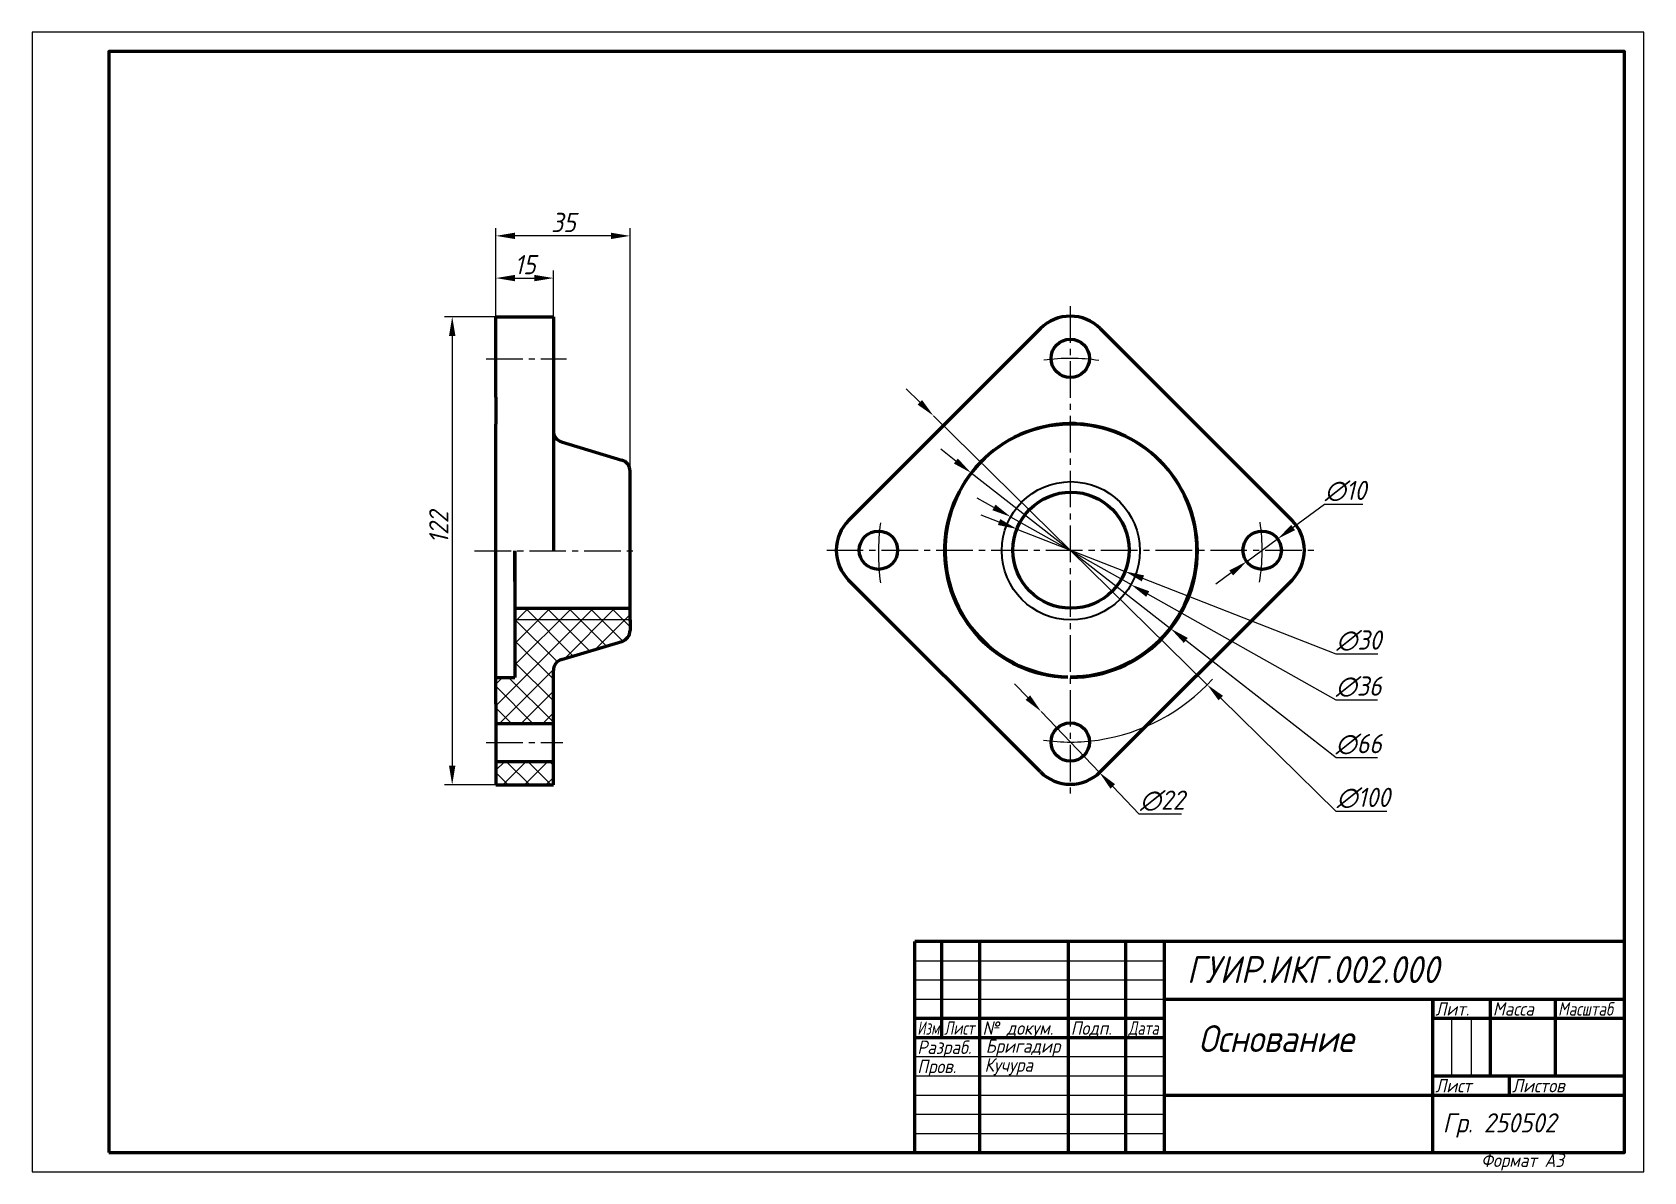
# Model space of a CAD drawing. Header units: millimetres. Extents: x 0 to 420, y 0 to 297.
import ezdxf

# ---------------------------------------------------------------- set-up
doc = ezdxf.new("R2010")
doc.units = ezdxf.units.MM
doc.header["$LTSCALE"] = 0.5
doc.linetypes.add('CENTER2', pattern=[28.575000000000003, 19.05, -3.175, 3.175, -3.175])
doc.layers.get('0').update_dxf_attribs({"lineweight": 60})
doc.layers.get('Defpoints').update_dxf_attribs({"color": 5})
doc.layers.add('2-штриховка', color=7, linetype='Continuous', true_color=0x00c7c7)
doc.layers.add('3-размеры', color=6, linetype='Continuous')
doc.styles.get("Standard").update_dxf_attribs({"font": 'isocpeui.ttf', "width": 0.9})
doc.dimstyles.new('Standart', dxfattribs={"dimtxt": 5, "dimasz": 5, "dimexe": 2, "dimexo": 0, "dimgap": 1, "dimtad": 1, "dimtoh": 1, "dimdec": 0, "dimtxsty": 'Standard', "dimcen": 2.5, "dimadec": 0, "dimazin": 0, "dimtfac": 1, "dimtdec": 0, "dimtmove": 0, "dimatfit": 3, "dimldrblk": 'DOTSMALL', "dimfxl": 1, "dimarcsym": 0})

# ---------------------------------------------------------------- blocks, each defined once
blk = doc.blocks.new('*D19')
at = {"layer": '3-размеры', "color": 0, "lineweight": -2, "transparency": 16777216}
for p, q in [((120.81691497354, 222.8636372662012), (120.81691497354, 245.9222720109458)), ((150.8169149735399, 243.9222720109458), (125.81691497354, 243.9222720109458)), ((155.8169149735399, 181.9222720109458), (155.8169149735399, 245.9222720109458))]:
    blk.add_line(p, q, dxfattribs=at)
at = {"layer": '3-размеры', "color": 0, "transparency": 16777216}
for points in [[(125.81691497354, 244.7556053442791), (125.81691497354, 243.0889386776124), (120.81691497354, 243.9222720109458)], [(150.8169149735399, 244.7556053442791), (150.8169149735399, 243.0889386776124), (155.8169149735399, 243.9222720109458)]]:
    blk.add_solid(points, dxfattribs=at)
at = {"layer": 'Defpoints', "color": 0, "transparency": 16777216}
for p in [(120.81691497354, 243.9222720109458), (120.81691497354, 222.8636372662012), (155.8169149735399, 181.9222720109458)]:
    blk.add_point(p, dxfattribs=at)
at = {"layer": '3-размеры', "color": 0, "transparency": 16777216, "insert": (138.4547282764609, 247.4222720109458), "char_height": 5, "attachment_point": 5}
blk.add_mtext('35', dxfattribs=at)
blk = doc.blocks.new('_DotSmall')
at = {"color": 0, "linetype": 'ByBlock', "const_width": 0.5}
blk.add_lwpolyline([(-0.0625, 0, 1), (0.0625, 0, 1)], format="xyb", close=True, dxfattribs=at)
blk = doc.blocks.new('*D20')
at = {"layer": '3-размеры', "color": 0, "lineweight": -2, "transparency": 16777216}
for p, q in [((120.81691497354, 222.8636372662012), (120.81691497354, 234.9222720109458)), ((125.81691497354, 232.9222720109458), (130.81691497354, 232.9222720109458)), ((135.81691497354, 222.8636372662012), (135.81691497354, 234.9222720109458))]:
    blk.add_line(p, q, dxfattribs=at)
at = {"layer": '3-размеры', "color": 0, "transparency": 16777216}
for points in [[(125.81691497354, 233.7556053442791), (125.81691497354, 232.0889386776124), (120.81691497354, 232.9222720109458)], [(130.81691497354, 233.7556053442791), (130.81691497354, 232.0889386776124), (135.81691497354, 232.9222720109458)]]:
    blk.add_solid(points, dxfattribs=at)
at = {"layer": 'Defpoints', "color": 0, "transparency": 16777216}
for p in [(135.81691497354, 232.9222720109458), (120.81691497354, 222.8636372662012), (135.81691497354, 222.8636372662012)]:
    blk.add_point(p, dxfattribs=at)
at = {"layer": '3-размеры', "color": 0, "transparency": 16777216, "insert": (128.4547282764609, 236.4222720109458), "char_height": 5, "attachment_point": 5}
blk.add_mtext('15', dxfattribs=at)
blk = doc.blocks.new('*D21')
at = {"layer": '3-размеры', "color": 0, "lineweight": -2, "transparency": 16777216}
for p, q in [((120.81691497354, 222.8636372662013), (107.4547282764609, 222.8636372662013)), ((109.4547282764609, 217.8636372662013), (109.4547282764609, 105.8636372662012)), ((120.81691497354, 100.8636372662012), (107.4547282764609, 100.8636372662012))]:
    blk.add_line(p, q, dxfattribs=at)
at = {"layer": '3-размеры', "color": 0, "transparency": 16777216}
for points in [[(108.6213949431276, 217.8636372662013), (110.2880616097942, 217.8636372662013), (109.4547282764609, 222.8636372662013)], [(108.6213949431276, 105.8636372662012), (110.2880616097942, 105.8636372662012), (109.4547282764609, 100.8636372662012)]]:
    blk.add_solid(points, dxfattribs=at)
at = {"layer": 'Defpoints', "color": 0, "transparency": 16777216}
for p in [(120.81691497354, 222.8636372662013), (109.4547282764609, 100.8636372662012), (120.81691497354, 100.8636372662012)]:
    blk.add_point(p, dxfattribs=at)
at = {"layer": '3-размеры', "color": 0, "transparency": 16777216, "insert": (105.9547282764609, 167.9222720109458), "char_height": 5, "attachment_point": 5, "rotation": 90}
blk.add_mtext('122', dxfattribs=at)
blk = doc.blocks.new('*D27')
at = {"layer": '3-размеры', "color": 0, "lineweight": -2, "transparency": 16777216}
for p, q in [((336.8169149735397, 173.9222720109456), (328.6109891320511, 167.9101096114557)), ((346.7794149735398, 173.9222720109456), (336.8169149735397, 173.9222720109456)), ((316.5110362455187, 159.0449451942721), (324.5776715032071, 164.9550548057279)), ((312.4777186166746, 156.0898903885443), (308.4444009878304, 153.1348355828165))]:
    blk.add_line(p, q, dxfattribs=at)
at = {"layer": '3-размеры', "color": 0, "transparency": 16777216}
for points in [[(328.1184799977632, 168.582329216263), (329.1034982663392, 167.2378900066483), (324.5776715032071, 164.9550548057279)], [(311.9852094823866, 156.7621099933517), (312.9702277509625, 155.4176707837369), (316.5110362455187, 159.0449451942721)]]:
    blk.add_solid(points, dxfattribs=at)
at = {"layer": 'Defpoints', "color": 0, "transparency": 16777216}
for p in [(324.5776715032071, 164.9550548057279), (316.5110362455187, 159.0449451942721)]:
    blk.add_point(p, dxfattribs=at)
at = {"layer": '3-размеры', "color": 0, "transparency": 16777216, "insert": (342.2981649735398, 177.4222720109457), "char_height": 5, "attachment_point": 5}
blk.add_mtext('∅10', dxfattribs=at)
blk = doc.blocks.new('*D28')
at = {"layer": '3-размеры', "color": 0, "lineweight": -2, "transparency": 16777216}
for p, q in [((251.9795325888686, 169.3477284289298), (247.3242960499266, 171.1722208971244)), ((256.6347691278107, 167.5232359607353), (284.8201086738352, 156.4767640392647)), ((339.8169149735404, 134.9222720109458), (289.4753452127773, 154.6522715710702)), ((350.7135058826313, 134.9222720109457), (339.8169149735404, 134.9222720109458))]:
    blk.add_line(p, q, dxfattribs=at)
at = {"layer": '3-размеры', "color": 0, "transparency": 16777216}
for points in [[(252.2836146669011, 170.1236011854202), (251.6754505108362, 168.5718556724395), (256.6347691278107, 167.5232359607353)], [(289.7794272908097, 155.4281443275605), (289.1712631347448, 153.8763988145798), (284.8201086738352, 156.4767640392647)]]:
    blk.add_solid(points, dxfattribs=at)
at = {"layer": 'Defpoints', "color": 0, "transparency": 16777216}
for p in [(256.6347691278107, 167.5232359607353), (284.8201086738352, 156.4767640392647)]:
    blk.add_point(p, dxfattribs=at)
at = {"layer": '3-размеры', "color": 0, "transparency": 16777216, "insert": (345.7652104280859, 138.4222720109457), "char_height": 5, "attachment_point": 5}
blk.add_mtext('∅30', dxfattribs=at)
blk = doc.blocks.new('*D29')
at = {"layer": '3-размеры', "color": 0, "lineweight": -2, "transparency": 16777216}
for p, q in [((250.6407785192549, 173.151126582949), (246.2843059488049, 175.6049290898588)), ((254.9972510897049, 170.6973240760392), (286.3638510077299, 153.0299474846757)), ((339.8169149735403, 122.9222720109457), (290.7203235781798, 150.5761449777659)), ((350.6078240644493, 122.9222720109457), (339.8169149735403, 122.9222720109457))]:
    blk.add_line(p, q, dxfattribs=at)
at = {"layer": '3-размеры', "color": 0, "transparency": 16777216}
for points in [[(251.0497456037398, 173.8772053446907), (250.2318114347699, 172.4250478212073), (254.9972510897049, 170.6973240760392)], [(291.1292906626647, 151.3022237395075), (290.3113564936949, 149.8500662160242), (286.3638510077299, 153.0299474846757)]]:
    blk.add_solid(points, dxfattribs=at)
at = {"layer": 'Defpoints', "color": 0, "transparency": 16777216}
for p in [(254.9972510897049, 170.6973240760392), (286.3638510077299, 153.0299474846757)]:
    blk.add_point(p, dxfattribs=at)
at = {"layer": '3-размеры', "color": 0, "transparency": 16777216, "insert": (345.7123695189948, 126.4222720109457), "char_height": 5, "attachment_point": 5}
blk.add_mtext('∅36', dxfattribs=at)
blk = doc.blocks.new('*D30')
at = {"layer": '3-размеры', "color": 0, "lineweight": -2, "transparency": 16777216}
for p, q in [((240.720615963018, 185.2388852904843), (236.7785192412155, 188.314576015501)), ((244.6627126848205, 182.1631945654676), (296.6983894126141, 141.5640769952472)), ((339.81691497354, 107.9222720109458), (300.6404861344167, 138.4883862702305)), ((350.6078240644491, 107.9222720109458), (339.81691497354, 107.9222720109458))]:
    blk.add_line(p, q, dxfattribs=at)
at = {"layer": '3-размеры', "color": 0, "transparency": 16777216}
for points in [[(241.2332310838541, 185.8959014107847), (240.2080008421819, 184.5818691701839), (244.6627126848205, 182.1631945654676)], [(301.1531012552527, 139.1454023905309), (300.1278710135805, 137.8313701499301), (296.6983894126141, 141.5640769952472)]]:
    blk.add_solid(points, dxfattribs=at)
at = {"layer": 'Defpoints', "color": 0, "transparency": 16777216}
for p in [(244.6627126848205, 182.1631945654676), (296.6983894126141, 141.5640769952472)]:
    blk.add_point(p, dxfattribs=at)
at = {"layer": '3-размеры', "color": 0, "transparency": 16777216, "insert": (345.7123695189945, 111.4222720109458), "char_height": 5, "attachment_point": 5}
blk.add_mtext('∅66', dxfattribs=at)
blk = doc.blocks.new('*D31')
at = {"layer": '3-размеры', "color": 0, "lineweight": -2, "transparency": 16777216}
for p, q in [((231.3166469684144, 200.5510961050526), (227.7504917951463, 204.0557412055119)), ((234.8828021416824, 197.0464510045932), (306.2059056070433, 126.9535489954067)), ((339.81691497354, 93.92227201094579), (309.7720607803113, 123.4489038949474)), ((353.04191497354, 93.92227201094576), (339.81691497354, 93.92227201094579))]:
    blk.add_line(p, q, dxfattribs=at)
blk.add_arc((270.5443538743629, 162), 49.99999999999997, 278.3351884232123, 317.7902441658775, dxfattribs=at)
at = {"layer": '3-размеры', "color": 0, "transparency": 16777216}
for points in [[(231.9007544851576, 201.1454553005972), (230.7325394516712, 199.9567369095079), (234.8828021416824, 197.0464510045932)], [(310.3561682970545, 124.0432630904921), (309.1879532635681, 122.8545446994028), (306.2059056070433, 126.9535489954067)]]:
    blk.add_solid(points, dxfattribs=at)
at = {"layer": 'Defpoints', "color": 0, "transparency": 16777216}
for p in [(234.8828021416824, 197.0464510045932), (306.2059056070433, 126.9535489954067)]:
    blk.add_point(p, dxfattribs=at)
at = {"layer": '3-размеры', "color": 0, "transparency": 16777216, "insert": (346.9294149735399, 97.42227201094575), "char_height": 5, "attachment_point": 5}
blk.add_mtext('∅100', dxfattribs=at)
blk = doc.blocks.new('*D32')
at = {"layer": '3-размеры', "color": 0, "lineweight": -2, "transparency": 16777216}
for p, q in [((259.4912023099862, 123.5683983547819), (256.0370924461186, 127.1835228406512)), ((262.9453121738539, 119.9532738689126), (278.1433955748718, 104.0467261310875)), ((288.5057251664748, 93.20135267347942), (281.5975054387394, 100.4316016452181)), ((299.5625433482929, 93.20135267347939), (288.5057251664748, 93.20135267347942))]:
    blk.add_line(p, q, dxfattribs=at)
at = {"layer": '3-размеры', "color": 0, "transparency": 16777216}
for points in [[(260.0937230576311, 124.1440833320932), (258.8886815623414, 122.9927133774706), (262.9453121738539, 119.9532738689126)], [(282.2000261863843, 101.0072866225294), (280.9949846910945, 99.85591666790683), (278.1433955748718, 104.0467261310875)]]:
    blk.add_solid(points, dxfattribs=at)
at = {"layer": 'Defpoints', "color": 0, "transparency": 16777216}
for p in [(262.9453121738539, 119.9532738689126), (278.1433955748718, 104.0467261310875)]:
    blk.add_point(p, dxfattribs=at)
at = {"layer": '3-размеры', "color": 0, "transparency": 16777216, "insert": (294.5341342573839, 96.70135267347942), "char_height": 5, "attachment_point": 5}
blk.add_mtext('∅22', dxfattribs=at)

msp = doc.modelspace()

# ---------------------------------------------------------------- hatches: boundary and pattern name
at = {"layer": '2-штриховка', "lineweight": -3}
h = msp.add_hatch(dxfattribs=at)
h.set_pattern_fill('ANSI37', scale=1.25, angle=180, style=0)
h.set_pattern_definition([(225, (333.8169147061045, -103.3162610441369), (2.80633003783411, -2.806330037834111), []), (315, (333.8169147061045, -103.3162610441369), (2.806330037834111, 2.80633003783411), [])])
edge = h.paths.add_edge_path()
edge.add_arc((138.81691497354, 130.631545313528), 3, 106.6992442339936, 180, ccw=False)
edge.add_line((137.9548713168409, 133.5050241691915), (153.678958630239, 138.2222503632109))
edge.add_arc((152.81691497354, 141.0957292188743), 2.999999999999994, 286.6992442339935, 360)
edge.add_line((155.81691497354, 141.0957292188743), (155.81691497354, 146.8403596332635))
edge.add_line((155.81691497354, 146.8403596332635), (144.9782362702648, 146.9000020673825))
edge.add_line((144.9782362702648, 146.9000020673825), (140.81691497354, 146.8636372662012))
edge.add_line((140.81691497354, 146.8636372662012), (125.81691497354, 146.8636372662012))
edge.add_line((125.81691497354, 146.8636372662012), (125.81691497354, 128.8636372662012))
edge.add_line((125.81691497354, 128.8636372662012), (120.81691497354, 128.8636372662012))
edge.add_line((120.81691497354, 128.8636372662012), (120.81691497354, 121.8636372662012))
edge.add_line((120.81691497354, 121.8636372662012), (120.81691497354, 116.8636372662012))
edge.add_line((120.81691497354, 116.8636372662012), (135.81691497354, 116.8636372662012))
edge.add_line((135.81691497354, 116.8636372662012), (135.81691497354, 130.631545313528))
h.paths.add_polyline_path([(120.81691497354, 106.8636372662012), (120.81691497354, 100.8636372662012), (135.81691497354, 100.8636372662012), (135.81691497354, 106.8636372662012)])

# ---------------------------------------------------------------- linework, layer by layer
at = {"color": 7, "lineweight": 60}
for p, q in [((120.81691497354, 201.8636372662012), (120.81691497354, 222.8636372662012)), ((120.81691497354, 222.8636372662012), (135.81691497354, 222.8636372662012)), ((135.81691497354, 222.8636372662012), (135.81691497354, 161.8636372662012)), ((135.81691497354, 222.8636372662012), (135.81691497354, 193.0957292188743)), ((262.7666502670332, 219.7786455502569), (212.7661792835289, 169.7781745952701)), ((278.3220574816925, 219.7786455502569), (328.3225284651968, 169.7781745952701)), ((120.81691497354, 201.8636372662012), (120.81691497354, 194.8636372662012)), ((120.81691497354, 127.6419071736899), (120.81691497354, 194.8636372662012)), ((137.9548713168409, 190.2222503632109), (153.678958630239, 185.5050241691914)), ((155.81691497354, 143.5205890804299), (155.81691497354, 182.631545313528)), ((125.81691497354, 153.8636372662012), (125.81691497354, 161.8636372662012)), ((125.81691497354, 161.8636372662012), (125.81691497354, 146.8636372662012)), ((125.81691497354, 153.8636372662012), (125.81691497354, 128.8636372662012)), ((262.7666502670332, 104.2213544497431), (212.7661792835289, 154.2218254047299)), ((278.3220574816925, 104.2213544497431), (328.3225284651968, 154.2218254047299)), ((125.81691497354, 146.8636372662012), (155.7782106823787, 146.8636372662012)), ((155.81691497354, 143.8636372662012), (155.81691497354, 141.0957292188743)), ((137.9548713168409, 133.5050241691914), (153.678958630239, 138.2222503632109)), ((135.81691497354, 100.8636372662012), (135.81691497354, 130.631545313528)), ((120.81691497354, 121.8636372662012), (120.81691497354, 128.8636372662012)), ((120.81691497354, 128.8636372662012), (125.81691497354, 128.8636372662012)), ((120.81691497354, 121.8636372662012), (120.81691497354, 100.8636372662012)), ((120.81691497354, 116.8636372662012), (135.81691497354, 116.8636372662012)), ((135.81691497354, 106.8636372662012), (120.81691497354, 106.8636372662012)), ((120.81691497354, 100.8636372662012), (135.81691497354, 100.8636372662012))]:
    msp.add_line(p, q, dxfattribs=at)
at = {"color": 7, "linetype": 'CENTER2', "lineweight": -3}
for p, q in [((270.5443538743629, 225.5623883967935), (270.5443538743629, 98.52058924099583)), ((118.2963256256747, 211.8636372662012), (139.2539070964233, 211.8636372662012)), ((115.2963256256747, 161.8636372662012), (157.6131309272471, 161.8636372662012)), ((207.0521986275797, 162), (334.4026791740661, 162)), ((118.2963256256747, 111.8636372662012), (138.2963256256747, 111.8636372662012))]:
    msp.add_line(p, q, dxfattribs=at)
at = {"lineweight": 60}
for p, q in [((415, 60), (230, 60)), ((229.9999999999999, 5), (230, 60)), ((237, 60), (237, 35)), ((247.0000000000001, 5), (247.0000000000001, 60)), ((270.0000000000001, 60), (270.0000000000001, 5)), ((285.0000000000001, 5), (285.0000000000001, 60)), ((295.0000000000001, 60), (295.0000000000001, 5)), ((295.0000000000001, 45.00000000000001), (415, 45.00000000000002)), ((365, 5), (365, 45.00000000000001)), ((380, 45.00000000000001), (380, 25.00000000000001)), ((397, 25.00000000000001), (397, 45.00000000000002)), ((230, 40), (295.0000000000001, 40.00000000000001)), ((365, 40.00000000000001), (415, 40.00000000000001)), ((230, 35), (295.0000000000001, 35.00000000000001)), ((365, 25.00000000000001), (415, 25.00000000000001)), ((385, 20.00000000000001), (385, 25.00000000000001)), ((295.0000000000001, 20), (415, 20.00000000000002))]:
    msp.add_line(p, q, dxfattribs=at)
at = {"lineweight": -3}
for p, q in [((230, 55), (295.0000000000001, 55.00000000000001)), ((230, 50), (295.0000000000001, 50.00000000000001)), ((230, 44.99999999999999), (295.0000000000001, 45)), ((370, 25.00000000000001), (370, 40.00000000000001)), ((375, 40.00000000000001), (375, 25.00000000000001)), ((230, 30), (295.0000000000001, 30.00000000000001)), ((230, 25), (295.0000000000001, 25.00000000000001)), ((230, 20), (295.0000000000001, 20.00000000000001)), ((230, 15), (295.0000000000001, 15.00000000000001)), ((230, 10), (295, 10.00000000000001))]:
    msp.add_line(p, q, dxfattribs=at)
msp.add_line((365, 45.00000000000001), (365, 40.00000000000001))
at = {"lineweight": 60}
msp.add_lwpolyline([(20, 5), (415, 5), (415, 292), (20, 292)], close=True, dxfattribs=at)
at = {"color": 7, "lineweight": 60}
for centre in [(270.5443538743629, 212), (220.5443538743629, 162), (320.5443538743629, 162), (270.5443538743629, 112)]:
    msp.add_circle(centre, 5, dxfattribs=at)
at = {"lineweight": 35}
msp.add_circle((270.6805510487173, 161.8636357803574), 17.99999851415623, dxfattribs=at)
msp.add_circle((270.7274389008229, 162), 15.13636273379882)
at = {"color": 7, "lineweight": 60}
for centre, radius, start, end in [((270.5443538743629, 212), 11, 44.99653075235383, 135.0034692476461), ((270.7701718966255, 161.8622772272152), 33.00000000000006, 88.26305147424694, 268.2630514742469), ((270.9104398036146, 161.9944505413515), 33.00000000000006, 88.26305147424694, 268.2630514742469), ((270.5443538743629, 162), 33.00000000000006, 270, 90), ((270.6805510487173, 161.8636357803574), 33.00000000000006, 270, 90), ((138.81691497354, 193.0957292188743), 3, 180, 253.3007557660054), ((152.81691497354, 182.631545313528), 3, 0, 73.30075576600541), ((220.5443538743629, 162), 11, 134.999999983659, 225.0000000163409), ((320.5443538743629, 162), 11, 314.999999983659, 45.00000001634101), ((152.81691497354, 141.0957292188743), 3, 286.6992442339946, 0), ((138.81691497354, 130.631545313528), 3, 106.6992442339946, 180), ((270.5443538743629, 112), 11, 224.9965307501889, 315.0034692476462)]:
    msp.add_arc(centre, radius, start, end, dxfattribs=at)
at = {"color": 7, "linetype": 'Continuous', "lineweight": -3}
for centre, radius, start, end in [((270.5443538743629, 162), 50, 81.41375407572848, 97.92118917678839), ((281.1289763051158, 161.2410682944952), 60.58984367507372, 172.5508734430943, 187.3713771859975), ((270.5443538743629, 162), 50, 350.4167580242344, 8.435996754110057), ((270.5443538743629, 162), 50, 261.9457444046811, 278.3351884232123)]:
    msp.add_arc(centre, radius, start, end, dxfattribs=at)
at = {"layer": '2-штриховка', "color": 7, "lineweight": -3}
msp.add_line((155.7764939069247, 143.8636372662012), (125.81691497354, 143.8636372662012), dxfattribs=at)
at = {"layer": 'Defpoints'}
msp.add_lwpolyline([(0, 0), (420, 0), (420, 297), (0, 297)], close=True, dxfattribs=at)

# ---------------------------------------------------------------- texts
at = {"width": 0.9}
for s, height, p in [('ГУИР.ИКГ.002.000', 7, (300.9388638531719, 49.20249612539567)), ('Основание', 7, (303.9388638531721, 31.20249612539567)), ('Гр. 250502', 5, (367.6152034004972, 10.25614655524919))]:
    msp.add_text(s, height=height, dxfattribs=at).set_placement(p)
at = {"lineweight": -3}
for s, width, p in [('Лит.', 0.9, (365.6712219645772, 40.70215167938898)), ('Масса', 0.9, (380.6712219645772, 40.70215167938898)), ('Масштаб', 0.8, (397.6712219645772, 40.70215167938898)), ('Изм.', 0.7, (230.6712219645772, 35.70215167938898)), ('Лист', 0.75, (237.6712219645772, 35.70215167938898)), ('№ докум.', 0.9, (247.6712219645773, 35.70215167938898)), ('Подп.', 0.9, (270.6712219645773, 35.70215167938898)), ('Дата', 0.75, (285.6712219645773, 35.70215167938898)), ('Разраб.', 0.9, (230.6712219645772, 30.70215167938898)), ('Бригадир', 0.9, (248.4976906932929, 31)), ('Кучура', 0.9, (248.1913140665777, 26.09577429214426)), ('Пров.', 0.9, (230.6712219645772, 25.70215167938898)), ('Лист', 0.9, (365.6712219645772, 20.70215167938898)), ('Листов', 0.9, (385.6712219645772, 20.70215167938898)), ('Формат А3', 0.9, (377.6026498373546, 1.246062291405572))]:
    msp.add_text(s, height=3.5, dxfattribs=dict(at, width=width)).set_placement(p)

# ---------------------------------------------------------------- dimensions: what is measured, and where the dimension line sits
at = {"layer": '3-размеры'}
for base, p1, p2, picture, middle in [((120.81691497354, 243.9222720109458), (155.8169149735399, 181.9222720109458), (120.81691497354, 222.8636372662012), '*D19', (138.4547282764609, 243.9222720109458)), ((135.81691497354, 232.9222720109458), (120.81691497354, 222.8636372662012), (135.81691497354, 222.8636372662012), '*D20', (128.4547282764609, 232.9222720109458))]:
    dim = msp.add_linear_dim(base=base, p1=p1, p2=p2, dimstyle='Standart', dxfattribs=at)
    dim.commit()
    dim.dimension.update_dxf_attribs({"geometry": picture, "text_midpoint": middle, "dimtype": 160})
dim = msp.add_linear_dim(base=(109.4547282764609, 100.8636372662012), p1=(120.81691497354, 222.8636372662012), p2=(120.81691497354, 100.8636372662012), angle=90, dimstyle='Standart', dxfattribs=at)
dim.commit()
dim.dimension.update_dxf_attribs({"geometry": '*D21', "text_midpoint": (109.4547282764609, 167.9222720109458), "dimtype": 160})
for p1, p2, picture, middle in [((234.8828021416824, 197.0464510045932), (306.2059056070433, 126.9535489954067), '*D31', (346.9294149735399, 93.92227201094575)), ((244.6627126848205, 182.1631945654676), (296.6983894126141, 141.5640769952472), '*D30', (345.7123695189945, 107.9222720109458)), ((316.5110362455187, 159.0449451942721), (324.5776715032071, 164.9550548057279), '*D27', (342.2981649735398, 173.9222720109457)), ((254.9972510897049, 170.6973240760392), (286.3638510077299, 153.0299474846757), '*D29', (345.7123695189948, 122.9222720109457)), ((256.6347691278107, 167.5232359607353), (284.8201086738352, 156.4767640392647), '*D28', (345.7652104280859, 134.9222720109457))]:
    dim = msp.add_diameter_dim_2p(p1=p1, p2=p2, dimstyle='Standart', dxfattribs=at)
    dim.commit()
    dim.dimension.update_dxf_attribs({"geometry": picture, "text_midpoint": middle, "dimtype": 163})
dim = msp.add_diameter_dim_2p(p1=(262.9453121738539, 119.9532738689126), p2=(278.1433955748718, 104.0467261310875), dimstyle='Standart', dxfattribs=at)
dim.commit()
dim.dimension.update_dxf_attribs({"geometry": '*D32', "text_midpoint": (294.5341342573839, 96.70135267347942)})

doc.saveas('drawing.dxf')
